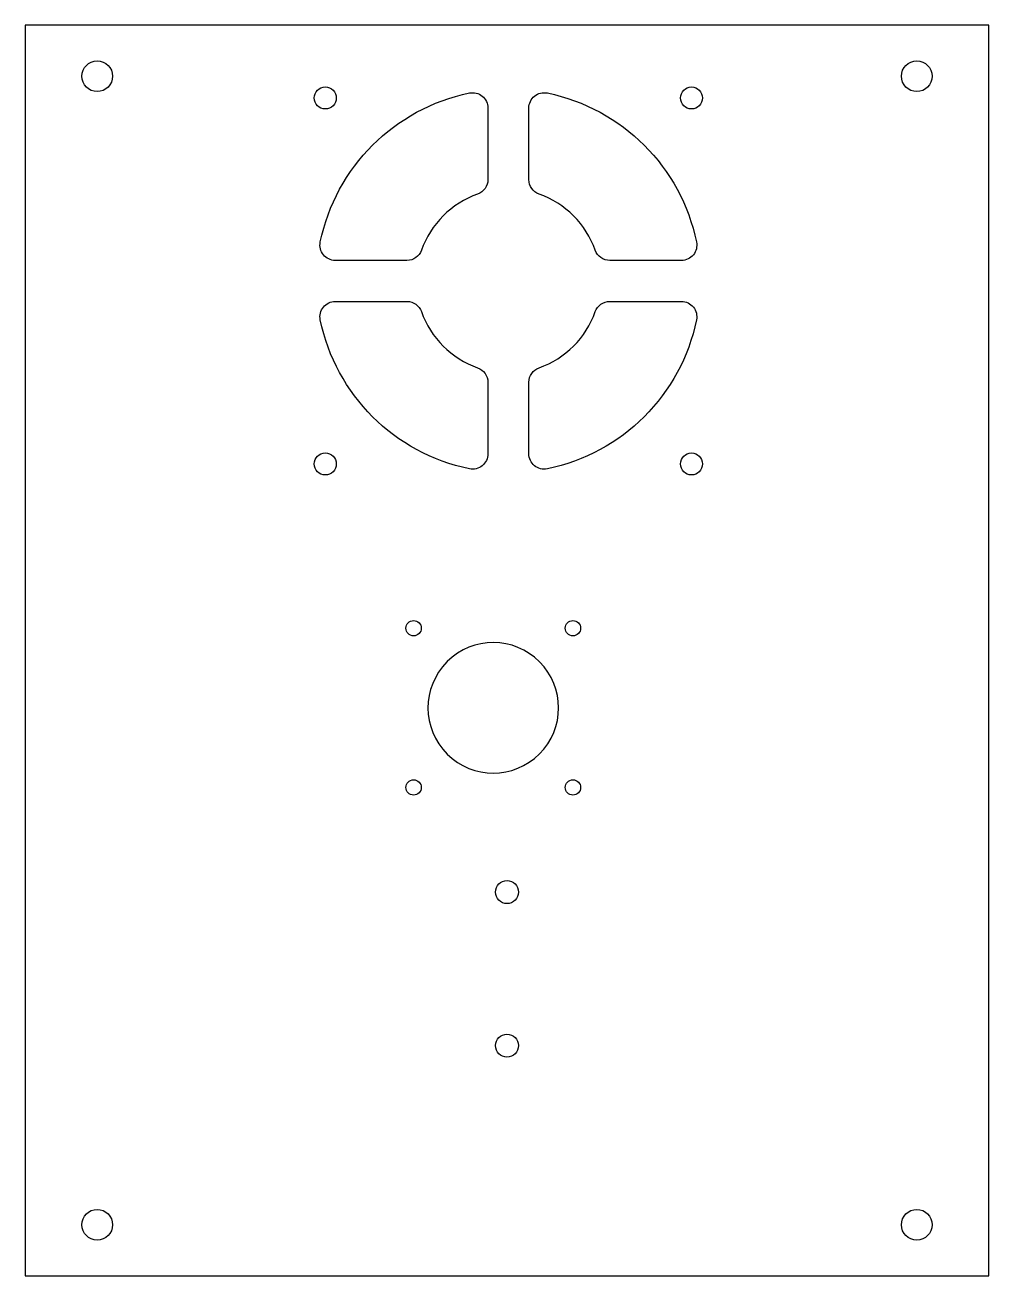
# Model space of a CAD drawing. Header units: inches. Extents: x 0 to 7.41, y 0 to 9.62.
import ezdxf

# ---------------------------------------------------------------- set-up
doc = ezdxf.new("R2010")
doc.units = ezdxf.units.IN
doc.header["$MEASUREMENT"] = 0

msp = doc.modelspace()

# ---------------------------------------------------------------- linework, layer by layer
msp.add_lwpolyline([(0, 9.622047244094487), (0, 0), (7.409055118110234, 6.3e-15), (7.409055118110228, 9.622047244094494)], close=True)
for points in [[(2.269488537178274, 7.953098254022604, -0.2990015260605606), (3.415602533378967, 9.099212250223294, -0.4754045567369995), (3.557677165354315, 8.983558734772364), (3.557677165354315, 8.433031097371027, -0.3178372451958078), (3.478937007873991, 8.321675698758966, 0.2265409196609846), (3.047025088642617, 7.889763779527569, -0.3178372451957808), (2.935669690030564, 7.811023622047254), (2.385142052629209, 7.811023622047253, -0.4754045567370101)], [(4.014712427250922, 9.099212250223294, -0.2990015260605611), (5.160826423451617, 7.953098254022605, -0.4754045567370101), (5.045172908000686, 7.811023622047254), (4.494645270599328, 7.811023622047255, -0.3178372451957844), (4.383289871987273, 7.88976377952757, 0.2265409196609841), (3.951377952755894, 8.32167569875895, -0.3178372451958072), (3.872637795275575, 8.433031097371027), (3.872637795275575, 8.983558734772364, -0.475404556737003)], [(3.415602533378968, 6.207874363949952, -0.2990015260605611), (2.269488537178274, 7.353988360150641, -0.4754045567370066), (2.38514205262921, 7.496062992125993), (2.935669690030564, 7.496062992125994, -0.3178372451957844), (3.047025088642619, 7.417322834645678, 0.2265409196609865), (3.478937007874001, 6.985410915414295, -0.3178372451957808), (3.557677165354317, 6.874055516802242), (3.557677165354317, 6.323527879400887, -0.4754045567370066)], [(5.160826423451617, 7.353988360150646, -0.2990015260605609), (4.014712427250927, 6.207874363949953, -0.4754045567370083), (3.872637795275576, 6.323527879400888), (3.872637795275576, 6.874055516802242, -0.3178372451957808), (3.951377952755891, 6.985410915414297, 0.226540919660986), (4.383289871987273, 7.417322834645678, -0.3178372451957844), (4.494645270599328, 7.496062992125995), (5.045172908000686, 7.496062992125995, -0.4754045567370066)], [(3.242764616355506, 4.723713452995936, 538.6847957632555), (3.245400322583812, 4.72634901653514, 0.0072830559266858)]]:
    msp.add_lwpolyline(points, format="xyb", close=True)
for centre, radius in [((0.55492125984252, 9.228346456692911), 0.1181102362204724), ((6.854133858267709, 9.228346456692917), 0.1181102362204728), ((2.307677165354331, 9.061023622047246), 0.0846456692913386), ((5.12263779527559, 9.061023622047246), 0.0846456692913386), ((2.307677165354301, 6.246062992125993), 0.0846456692913386), ((5.122637795275561, 6.246062992125995), 0.0846456692913386), ((2.986561063546995, 4.982547742966186), 0.0590551181102362), ((4.211470448279597, 4.982547742966188), 0.0590551181102362), ((2.986561063546996, 3.757638358233584), 0.0590551181102362), ((4.211470448279598, 3.757638358233581), 0.0590551181102362), ((3.704527559055119, 2.952755905511813), 0.0885826771653544), ((3.704527559055116, 1.771653543307089), 0.0885826771653544), ((0.5549212598425192, 0.3937007874015755), 0.1181102362204724), ((6.854133858267716, 0.3937007874015804), 0.118110236220472)]:
    msp.add_circle(centre, radius)

doc.saveas('drawing.dxf')
